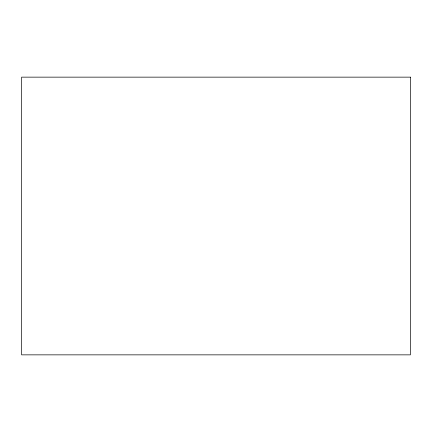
<?xml version="1.0" encoding="UTF-8"?>
<svg xmlns="http://www.w3.org/2000/svg" width="432" height="432" viewBox="0 0 432 432"><rect width="100%" height="100%" fill="white"/><g stroke="black" fill="none" stroke-linecap="round" stroke-linejoin="round"><path stroke-width="0.65" d="M410.4 77.144L21.6 77.144L21.6 354.856L410.4 354.856L410.4 77.144"/></g></svg>
